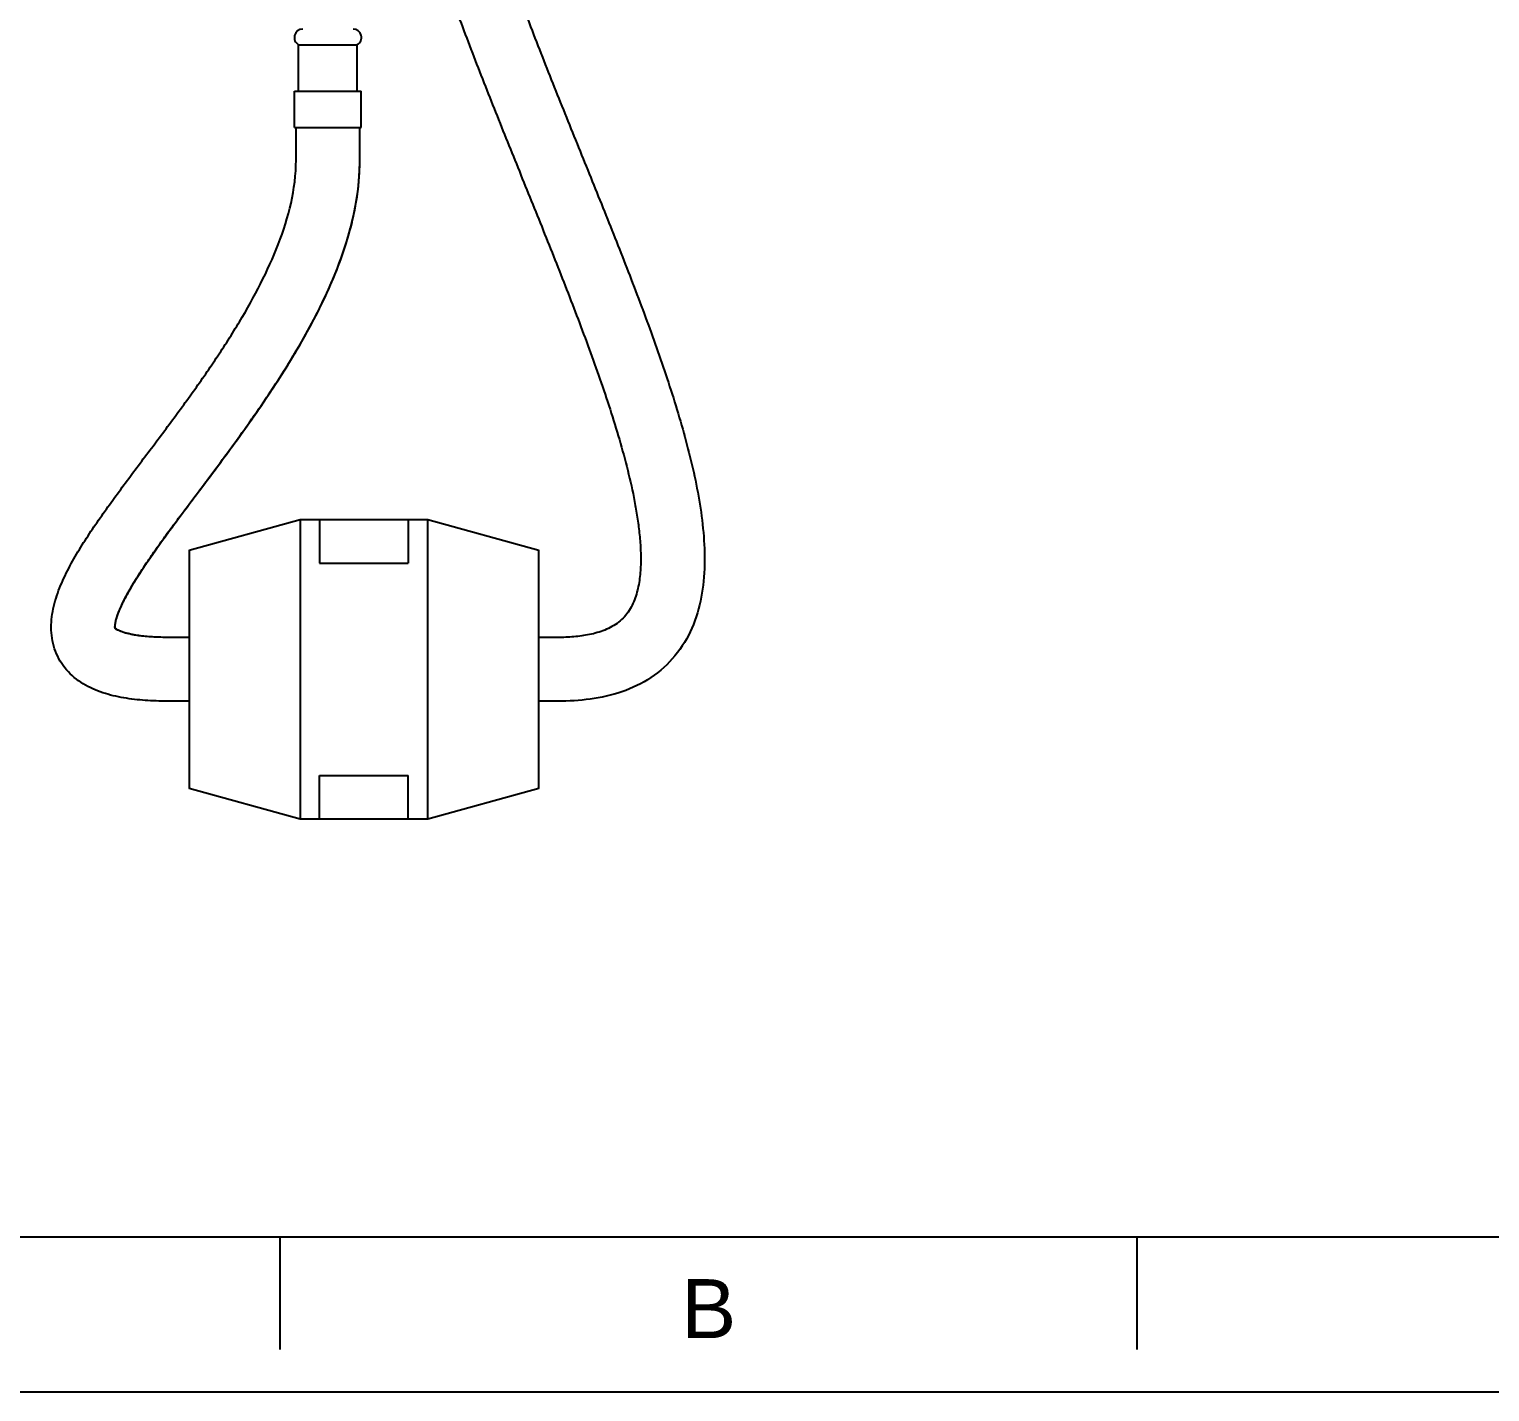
# Model space of a CAD drawing. Header units: millimetres. Extents: x 6330 to 7158, y 1153 to 2324.
# Drawn here: x 6467.2 to 6730.6, y 1152.9 to 1398.7 of the extents above; entities that cross this region are included whole.
import ezdxf

# ---------------------------------------------------------------- set-up
doc = ezdxf.new("R2010")
doc.units = ezdxf.units.MM
doc.layers.add('02___PRT_ALL_AXES', color=7, linetype='Continuous')
doc.styles.get("Standard").update_dxf_attribs({"font": 'arial.ttf'})

msp = doc.modelspace()

# ---------------------------------------------------------------- linework, layer by layer
at = {"color": 7, "linetype": 'Continuous'}
for p, q in [((6515.33, 1375.06), (6515.33, 1380.96)), ((6526.83, 1375.06), (6526.83, 1380.96)), ((6496.07, 1304.72), (6516.08, 1310.22)), ((6516.08, 1310.22), (6516.08, 1256.2)), ((6516.08, 1310.22), (6539.09, 1310.22)), ((6539.09, 1256.2), (6539.09, 1310.22)), ((6539.09, 1310.22), (6559.1, 1304.72)), ((6496.07, 1304.72), (6496.07, 1261.7)), ((6559.1, 1261.7), (6559.1, 1304.72)), ((6482.7, 1290.64), (6482.69, 1290.72)), ((6482.71, 1290.61), (6482.69, 1290.72)), ((6482.71, 1290.56), (6482.71, 1290.57)), ((6482.71, 1290.56), (6482.71, 1290.57)), ((6496.07, 1288.96), (6492.53, 1288.96)), ((6562.55, 1288.96), (6559.1, 1288.96)), ((6496.07, 1277.46), (6492.53, 1277.46)), ((6562.55, 1277.46), (6559.1, 1277.46)), ((6516.08, 1256.2), (6496.07, 1261.7)), ((6559.1, 1261.7), (6539.09, 1256.2)), ((6539.09, 1256.2), (6516.08, 1256.2)), ((6512.43, 1180.79), (6512.43, 1160.52)), ((6666.94, 1180.79), (6666.94, 1160.52)), ((6330.03, 1152.91), (7158.33, 1152.91))]:
    msp.add_line(p, q, dxfattribs=at)
for p, q in [((6519.58, 1310.22), (6519.58, 1302.34)), ((6535.58, 1310.22), (6535.58, 1302.34)), ((6519.58, 1302.34), (6535.58, 1302.34)), ((6519.58, 1256.2), (6519.58, 1264.09)), ((6519.58, 1264.09), (6535.58, 1264.09)), ((6535.58, 1256.2), (6535.58, 1264.09))]:
    msp.add_line(p, q)
at = {"linetype": 'Continuous'}
msp.add_line((7130.44, 1180.8), (6357.92, 1180.8), dxfattribs=at)
at = {"color": 7, "linetype": 'Continuous'}
for points in [[(6498.88, 1316.75), (6499.42, 1317.49), (6499.98, 1318.22), (6500.53, 1318.96), (6501.09, 1319.71), (6501.65, 1320.46), (6502.21, 1321.22), (6502.77, 1321.98), (6503.33, 1322.75), (6503.9, 1323.52), (6504.46, 1324.29), (6505.03, 1325.07), (6505.6, 1325.86), (6506.16, 1326.65), (6506.72, 1327.44), (6507.29, 1328.24), (6507.85, 1329.04), (6508.41, 1329.84), (6508.97, 1330.65), (6509.52, 1331.46), (6510.07, 1332.28), (6510.62, 1333.1), (6511.17, 1333.92), (6511.71, 1334.75), (6512.25, 1335.58), (6512.79, 1336.42), (6513.32, 1337.25), (6513.84, 1338.09), (6514.36, 1338.94), (6514.87, 1339.79), (6515.38, 1340.64), (6515.88, 1341.49), (6516.38, 1342.35), (6516.87, 1343.21), (6517.35, 1344.07), (6517.82, 1344.94), (6518.29, 1345.81), (6518.75, 1346.68), (6519.2, 1347.55), (6519.64, 1348.43), (6520.07, 1349.31), (6520.49, 1350.2), (6520.9, 1351.08), (6521.3, 1351.97), (6521.69, 1352.87), (6522.07, 1353.76), (6522.44, 1354.66), (6522.8, 1355.56), (6523.14, 1356.46), (6523.47, 1357.37), (6523.79, 1358.28), (6524.1, 1359.19), (6524.39, 1360.1), (6524.67, 1361.02), (6524.93, 1361.94), (6525.18, 1362.86), (6525.41, 1363.79), (6525.63, 1364.71), (6525.83, 1365.64), (6526.01, 1366.58), (6526.18, 1367.51), (6526.33, 1368.45), (6526.46, 1369.39), (6526.57, 1370.33), (6526.67, 1371.27), (6526.74, 1372.22), (6526.79, 1373.16), (6526.82, 1374.11), (6526.83, 1375.06)], [(6482.69, 1290.72), (6482.69, 1290.81), (6482.69, 1290.94), (6482.7, 1291.09), (6482.72, 1291.26), (6482.75, 1291.46), (6482.79, 1291.69), (6482.85, 1291.94), (6482.91, 1292.21), (6483, 1292.51), (6483.1, 1292.82), (6483.21, 1293.16), (6483.35, 1293.51), (6483.49, 1293.88), (6483.66, 1294.27), (6483.84, 1294.67), (6484.03, 1295.09), (6484.24, 1295.52), (6484.47, 1295.97), (6484.71, 1296.43), (6484.96, 1296.9), (6485.23, 1297.39), (6485.52, 1297.88), (6485.82, 1298.39), (6486.13, 1298.91), (6486.45, 1299.44), (6486.79, 1299.98), (6487.14, 1300.52), (6487.5, 1301.08), (6487.88, 1301.65), (6488.26, 1302.23), (6488.66, 1302.81), (6489.06, 1303.4), (6489.48, 1304), (6489.9, 1304.61), (6490.34, 1305.23), (6490.79, 1305.85), (6491.24, 1306.49), (6491.7, 1307.12), (6492.17, 1307.77), (6492.65, 1308.42), (6493.14, 1309.08), (6493.63, 1309.75), (6494.13, 1310.42), (6494.64, 1311.1), (6495.15, 1311.79), (6495.67, 1312.48), (6496.19, 1313.18), (6498.88, 1316.75)], [(6482.71, 1290.6), (6482.68, 1290.62), (6482.67, 1290.64), (6482.66, 1290.64), (6482.67, 1290.64)], [(6482.71, 1290.57), (6482.7, 1290.59), (6482.7, 1290.64)], [(6482.85, 1290.49), (6482.77, 1290.55), (6482.71, 1290.6)], [(6492.53, 1288.96), (6491.71, 1288.97), (6490.92, 1288.99), (6490.18, 1289.01), (6489.46, 1289.05), (6488.78, 1289.1), (6488.14, 1289.15), (6487.54, 1289.22), (6486.96, 1289.29), (6486.43, 1289.37), (6485.93, 1289.46), (6485.47, 1289.55), (6485.04, 1289.65), (6484.65, 1289.75), (6484.3, 1289.85), (6483.99, 1289.96), (6483.71, 1290.06), (6483.47, 1290.16), (6483.26, 1290.26), (6483.09, 1290.34), (6482.95, 1290.43), (6482.85, 1290.49)]]:
    msp.add_lwpolyline(points, dxfattribs=at)
for points, knots in [([(6530.2, 1455.02), (6530.56, 1451.21), (6531.71, 1443.63), (6534.3, 1432.44), (6537.5, 1421.41), (6541.13, 1410.52), (6545.06, 1399.73), (6549.19, 1389.02), (6553.45, 1378.36), (6557.76, 1367.72), (6562.05, 1357.07), (6566.23, 1346.37), (6569.53, 1337.39), (6571.98, 1330.14), (6573.67, 1324.65), (6575.19, 1319.11), (6576.24, 1314.44), (6576.89, 1310.67), (6577.27, 1307.83), (6577.5, 1304.96), (6577.53, 1302.09), (6577.31, 1299.22), (6576.71, 1296.41), (6575.74, 1294.19), (6574.58, 1292.66), (6573.18, 1291.36), (6571.05, 1290.2), (6568.27, 1289.42), (6565.43, 1289.03), (6563.51, 1288.96), (6562.55, 1288.96)], [0, 0, 0, 0, 0.06249, 0.124992, 0.187498, 0.250007, 0.312517, 0.375028, 0.437539, 0.500051, 0.562562, 0.625073, 0.687583, 0.718838, 0.750093, 0.781347, 0.8126, 0.828227, 0.843855, 0.859482, 0.875107, 0.89073, 0.906344, 0.921935, 0.929745, 0.937554, 0.953139, 0.968752, 0.984374, 1, 1, 1, 1]), ([(6544.19, 1440.89), (6545.05, 1437.09), (6547.05, 1429.53), (6550.59, 1418.36), (6554.5, 1407.32), (6558.66, 1396.37), (6562.98, 1385.48), (6567.38, 1374.62), (6571.77, 1363.76), (6576.07, 1352.87), (6580.17, 1341.89), (6583.92, 1330.79), (6586.54, 1321.38), (6588.1, 1313.73), (6588.88, 1307.92), (6589.13, 1302.06), (6588.59, 1296.21), (6586.95, 1290.55), (6583.9, 1285.47), (6579.49, 1281.51), (6574.16, 1278.96), (6568.41, 1277.68), (6564.51, 1277.46), (6562.55, 1277.46)], [0, 0, 0, 0, 0.062521, 0.125048, 0.187576, 0.250105, 0.312635, 0.375165, 0.437696, 0.500225, 0.562754, 0.62528, 0.687796, 0.719058, 0.750316, 0.781566, 0.812801, 0.844006, 0.87518, 0.906345, 0.937534, 0.968756, 1, 1, 1, 1]), ([(6492.53, 1277.46), (6491.23, 1277.46), (6488.62, 1277.53), (6484.74, 1277.92), (6480.91, 1278.74), (6477.27, 1280.22), (6474.12, 1282.61), (6471.93, 1285.92), (6471.02, 1289.78), (6471.32, 1293.7), (6472.44, 1297.45), (6474.06, 1301.01), (6475.97, 1304.42), (6478.76, 1308.81), (6482.53, 1314.12), (6487.2, 1320.38), (6491.9, 1326.61), (6496.53, 1332.9), (6501, 1339.3), (6505.2, 1345.88), (6509.03, 1352.7), (6512.27, 1359.81), (6514.65, 1367.26), (6515.33, 1372.46), (6515.33, 1375.06)], [0, 0, 0, 0, 0.031272, 0.062539, 0.093791, 0.125012, 0.156182, 0.187317, 0.218463, 0.249657, 0.280896, 0.312158, 0.343429, 0.374703, 0.43725, 0.499803, 0.562356, 0.624908, 0.687458, 0.750005, 0.812545, 0.875072, 0.93757, 1, 1, 1, 1]), ([(6482.69, 1290.72), (6482.68, 1290.79), (6482.67, 1290.92), (6482.7, 1291.1), (6482.73, 1291.27), (6482.76, 1291.52), (6482.81, 1291.84), (6482.91, 1292.21), (6483.02, 1292.57), (6483.17, 1293.05), (6483.47, 1293.87), (6483.99, 1295.03), (6484.67, 1296.37), (6485.4, 1297.69), (6486.43, 1299.43), (6487.79, 1301.55), (6489.49, 1304.04), (6491.24, 1306.5), (6493.03, 1308.94), (6495.43, 1312.17), (6498.46, 1316.19), (6502.08, 1321.03), (6505.65, 1325.9), (6509.13, 1330.84), (6512.48, 1335.87), (6516.71, 1342.72), (6521.44, 1351.62), (6524.95, 1361.11), (6526.54, 1369.02), (6526.83, 1373.05), (6526.83, 1375.06)], [0, 0, 0, 0, 0.002319, 0.003917, 0.005691, 0.007687, 0.011801, 0.01571, 0.019552, 0.023441, 0.031288, 0.046909, 0.062541, 0.07817, 0.093799, 0.125055, 0.156313, 0.187571, 0.218828, 0.250086, 0.312602, 0.375117, 0.437632, 0.500147, 0.562661, 0.625173, 0.750145, 0.875033, 0.937522, 1, 1, 1, 1]), ([(6482.85, 1290.49), (6482.82, 1290.52), (6482.78, 1290.56), (6482.74, 1290.6), (6482.67, 1290.66), (6482.68, 1290.61), (6482.69, 1290.6)], [0, 0, 0, 0, 0.374798, 0.694618, 0.849674, 1, 1, 1, 1]), ([(6482.69, 1290.6), (6482.69, 1290.6), (6482.7, 1290.59), (6482.7, 1290.58), (6482.71, 1290.57), (6482.71, 1290.58), (6482.71, 1290.59), (6482.71, 1290.61), (6482.7, 1290.63), (6482.7, 1290.65)], [0, 0, 0, 0, 0.156776, 0.270957, 0.316044, 0.360241, 0.458774, 0.605058, 1, 1, 1, 1]), ([(6482.71, 1290.57), (6482.71, 1290.57), (6482.71, 1290.59), (6482.71, 1290.6), (6482.71, 1290.61)], [0, 0, 0, 0, 0.287913, 1, 1, 1, 1]), ([(6492.53, 1288.96), (6491.7, 1288.96), (6490.47, 1288.99), (6488.82, 1289.09), (6487.59, 1289.2), (6486.56, 1289.34), (6485.75, 1289.49), (6485.15, 1289.62), (6484.55, 1289.76), (6484.05, 1289.93), (6483.67, 1290.09), (6483.43, 1290.2), (6483.25, 1290.26), (6483.12, 1290.3), (6482.98, 1290.37), (6482.89, 1290.45), (6482.85, 1290.49)], [0, 0, 0, 0, 0.249828, 0.374782, 0.499598, 0.624623, 0.687375, 0.749659, 0.811159, 0.874669, 0.907805, 0.938745, 0.952293, 0.964839, 0.979339, 1, 1, 1, 1])]:
    msp.add_open_spline(points, degree=3, knots=knots, dxfattribs=at)
at = {"layer": '02___PRT_ALL_AXES', "color": 7, "linetype": 'Continuous'}
for p, q in [((6515.78, 1387.47), (6515.78, 1395.87)), ((6515.78, 1395.87), (6526.38, 1395.87)), ((6526.38, 1387.47), (6526.38, 1395.87)), ((6515.08, 1380.96), (6515.08, 1387.47)), ((6515.08, 1387.47), (6527.08, 1387.47)), ((6527.08, 1380.96), (6527.08, 1387.47)), ((6515.08, 1380.96), (6527.08, 1380.96))]:
    msp.add_line(p, q, dxfattribs=at)
for centre, start, end in [((6516.53, 1397.17), 90, 239.9866), ((6525.63, 1397.17), 300.0134, 90)]:
    msp.add_arc(centre, 1.5, start, end, dxfattribs=at)

# ---------------------------------------------------------------- texts
at = {"insert": (6589.77, 1167.91), "char_height": 10.63, "attachment_point": 5}
msp.add_mtext_dynamic_manual_height_columns('B', width=13.9445, gutter_width=17.43, heights=[0], dxfattribs=at)

doc.saveas('drawing.dxf')
